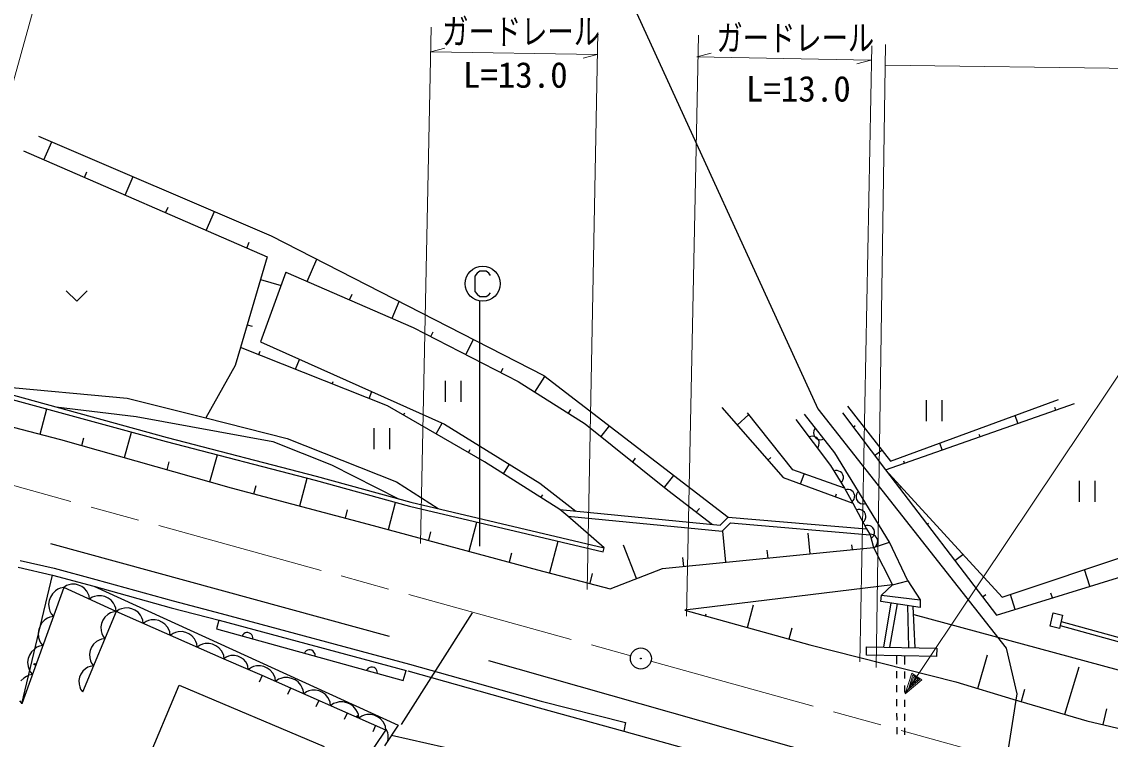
# Model space of a CAD drawing. Units: millimetres, scale not verified. Extents: x 40000 to 680000, y 20000 to 380000.
# Drawn here: x 125844 to 203472, y 267838 to 318975 of the extents above; entities that cross this region are included whole.
import ezdxf
from ezdxf.enums import TextEntityAlignment as Align

# ---------------------------------------------------------------- set-up
doc = ezdxf.new("R2010")
doc.units = ezdxf.units.MM
doc.header["$LTSCALE"] = 1000
doc.linetypes.add('CHAIN', pattern=[18.5, 12, -1.5, 3.5, -1.5])
for name, color, linetype, lineweight in [('M-BGD', 7, 'Continuous', 25), ('M-BGD-EXST', 7, 'Continuous', 25), ('M-BMK', 2, 'CHAIN', 13), ('M-BMK-SRVR', 3, 'Continuous', 25), ('M-STR-HTXT', 7, 'Continuous', 13), ('M-STR-STRC', 7, 'Continuous', 25)]:
    doc.layers.add(name, color=color, linetype=linetype, lineweight=lineweight)
doc.styles.add('ＭＳ ゴシック', font='')
doc.styles.get('ＭＳ ゴシック').set_extended_font_data('MS Gothic')

msp = doc.modelspace()

# ---------------------------------------------------------------- linework, layer by layer
at = {"layer": 'M-BGD'}
for p, q in [((167866, 323593), (182629, 291384)), ((127042, 310820), (143626, 303726)), ((125972, 309766), (143335, 302220)), ((127419, 309138), (127976, 310420)), ((130313, 307880), (130482, 308270)), ((133207, 306622), (133779, 307938)), ((136100, 305364), (136274, 305764)), ((138994, 304107), (139581, 305456)), ((143626, 303726), (163086, 293756)), ((141888, 302849), (142066, 303259)), ((143335, 302220), (141432, 295770)), ((146198, 300461), (146887, 302055)), ((142859, 300608), (144337, 300171)), ((144684, 301116), (142860, 296153)), ((144684, 301116), (153764, 297189)), ((129019, 299790), (129769, 299070)), ((129769, 299070), (130519, 299790)), ((149224, 299153), (149405, 299571)), ((152251, 297844), (152769, 299042)), ((141907, 297382), (142287, 297270)), ((153764, 297189), (161249, 293324)), ((155012, 296545), (155177, 296865)), ((141432, 295770), (141064, 294482)), ((151923, 291598), (141432, 295770)), ((142860, 296153), (155993, 290305)), ((157507, 295257), (158061, 296331)), ((142743, 295248), (142840, 295492)), ((141064, 294482), (138978, 290739)), ((145366, 294205), (145647, 294912)), ((160002, 293968), (160169, 294293)), ((162445, 292573), (163156, 293703)), ((163086, 293756), (176232, 283670)), ((114126, 292945), (128601, 289206)), ((122430, 293158), (133359, 292146)), ((147989, 293162), (148060, 293343)), ((156041, 293374), (156041, 291874)), ((157181, 291874), (157181, 293374)), ((161249, 293324), (166034, 290318)), ((125163, 292060), (136145, 289054)), ((125244, 292349), (136222, 289344)), ((133359, 292146), (138978, 290739)), ((150611, 292119), (150808, 292614)), ((187805, 287645), (199788, 292055)), ((190334, 292005), (190334, 290505)), ((191474, 290505), (191474, 292005)), ((127153, 289580), (127620, 291388)), ((128265, 291522), (134003, 290842)), ((158855, 287610), (151923, 291598)), ((164838, 291070), (165009, 291341)), ((175767, 291477), (180139, 286492)), ((182629, 291384), (196049, 274321)), ((184737, 291576), (187805, 287645)), ((187438, 287050), (200935, 291774)), ((199586, 291301), (199523, 291482)), ((134003, 290842), (143758, 289063)), ((138978, 290739), (144771, 289263)), ((153078, 290933), (153170, 291093)), ((155389, 289604), (155833, 290376)), ((176860, 290231), (177705, 290971)), ((180829, 287029), (177608, 291093)), ((181059, 290633), (183513, 287336)), ((183820, 288256), (181673, 291017)), ((184371, 291099), (187438, 287050)), ((196886, 290356), (196691, 290915)), ((133166, 287912), (133681, 289729)), ((150960, 290019), (150960, 288519)), ((152100, 288519), (152100, 290019)), ((155993, 290305), (162799, 286087)), ((166034, 290318), (171924, 285594)), ((167168, 289420), (167761, 290169)), ((182327, 289817), (182309, 289677)), ((182309, 289677), (182323, 289561)), ((182323, 289561), (182366, 289442)), ((182369, 289926), (182327, 289817)), ((182439, 290031), (182369, 289926)), ((185137, 290087), (185281, 290195)), ((194187, 289412), (194133, 289566)), ((128601, 289206), (140775, 285755)), ((130123, 288775), (130275, 289311)), ((136145, 289054), (146758, 286293)), ((136222, 289344), (146836, 286583)), ((143758, 289063), (147930, 287406)), ((144771, 289263), (152562, 286195)), ((182108, 289425), (181988, 289386)), ((182224, 289437), (182108, 289425)), ((182364, 289416), (182224, 289437)), ((182471, 289372), (182364, 289416)), ((182366, 289442), (182464, 289315)), ((182464, 289315), (182569, 289245)), ((182575, 289299), (182471, 289372)), ((182569, 289245), (182678, 289203)), ((182671, 289171), (182575, 289299)), ((182657, 288687), (182701, 288795)), ((182710, 289051), (182671, 289171)), ((182678, 289203), (182818, 289185)), ((182701, 288795), (182722, 288935)), ((182722, 288935), (182710, 289051)), ((182818, 289185), (182934, 289199)), ((182934, 289199), (183053, 289242)), ((191487, 288467), (191322, 288939)), ((139254, 286186), (139797, 288104)), ((157700, 288275), (157824, 288490)), ((182585, 288583), (182657, 288687)), ((187731, 281891), (183820, 288256)), ((186671, 288062), (187179, 288447)), ((136210, 287049), (136367, 287605)), ((147930, 287406), (152703, 284972)), ((164213, 284206), (158855, 287610)), ((160195, 286759), (160624, 287435)), ((169437, 287625), (169623, 287860)), ((179046, 287738), (179262, 287928)), ((183513, 287336), (184510, 285725)), ((188788, 287522), (188743, 287651)), ((146836, 286583), (153581, 284731)), ((171705, 285829), (172352, 286646)), ((180139, 286492), (185124, 284651)), ((184510, 285725), (180829, 287029)), ((181385, 286032), (181646, 286739)), ((183871, 286985), (183748, 286955)), ((183988, 286986), (183871, 286985)), ((184126, 286954), (183988, 286986)), ((184229, 286900), (184126, 286954)), ((184327, 286819), (184229, 286900)), ((184411, 286683), (184327, 286819)), ((184440, 286560), (184411, 286683)), ((184442, 286444), (184440, 286560)), ((187438, 287050), (195352, 276681)), ((187438, 287050), (195762, 277963)), ((195762, 277963), (223274, 287166)), ((140775, 285755), (150553, 283167)), ((142405, 285324), (142561, 285914)), ((145664, 284461), (146189, 286442)), ((146758, 286293), (153507, 284441)), ((152562, 286195), (155534, 284271)), ((162799, 286087), (165357, 284093)), ((184275, 286105), (184356, 286202)), ((184356, 286202), (184409, 286306)), ((184409, 286306), (184442, 286444)), ((184510, 285725), (185124, 284651)), ((188427, 285754), (188544, 285842)), ((201262, 286253), (201262, 284753)), ((202402, 284753), (202402, 286253)), ((162874, 285057), (162997, 285252)), ((171924, 285594), (175108, 283136)), ((183877, 285112), (183959, 285334)), ((184693, 285647), (184569, 285622)), ((184809, 285645), (184693, 285647)), ((184946, 285608), (184809, 285645)), ((185047, 285550), (184946, 285608)), ((185142, 285466), (185047, 285550)), ((185221, 285327), (185142, 285466)), ((185149, 284848), (185206, 284950)), ((185206, 284950), (185243, 285087)), ((185246, 285203), (185221, 285327)), ((185243, 285087), (185246, 285203)), ((185379, 285299), (185346, 285161)), ((185346, 285161), (185347, 285045)), ((185347, 285045), (185376, 284922)), ((185376, 284922), (185459, 284785)), ((185432, 285402), (185379, 285299)), ((185514, 285499), (185432, 285402)), ((148924, 283598), (149079, 284186)), ((151991, 282783), (152506, 284715)), ((153507, 284441), (167311, 281189)), ((153581, 284731), (167379, 281481)), ((164213, 284206), (175645, 283083)), ((164800, 283746), (164213, 284206)), ((173974, 284034), (174176, 284289)), ((185065, 284754), (185149, 284848)), ((185124, 284651), (186099, 282835)), ((185499, 284205), (185375, 284184)), ((185459, 284785), (185556, 284704)), ((185616, 284200), (185499, 284205)), ((185556, 284704), (185660, 284650)), ((185751, 284159), (185616, 284200)), ((185660, 284650), (185797, 284617)), ((185851, 284099), (185751, 284159)), ((185797, 284617), (185914, 284618)), ((185914, 284618), (186037, 284647)), ((164800, 283746), (175794, 282666)), ((167379, 281481), (164800, 283746)), ((175645, 283083), (176232, 283670)), ((176232, 283670), (186099, 282835)), ((185848, 283303), (185935, 283395)), ((185943, 284012), (185851, 284099)), ((185935, 283395), (185994, 283495)), ((186019, 283872), (185943, 284012)), ((185994, 283495), (186035, 283630)), ((186041, 283747), (186019, 283872)), ((186035, 283630), (186041, 283747)), ((150553, 283167), (162632, 279907)), ((154867, 282016), (155025, 282610)), ((157743, 281249), (158293, 283313)), ((175794, 282666), (176383, 283255)), ((176059, 280453), (175838, 282665)), ((176383, 283255), (186346, 282413)), ((186094, 283082), (185970, 283056)), ((186210, 283080), (186094, 283082)), ((186099, 282835), (186346, 282413)), ((186347, 283044), (186210, 283080)), ((186450, 282988), (186347, 283044)), ((186545, 282905), (186450, 282988)), ((186625, 282767), (186545, 282905)), ((186651, 282643), (186625, 282767)), ((186650, 282527), (186651, 282643)), ((190406, 283161), (190511, 283242)), ((163495, 279716), (164090, 281948)), ((182074, 281053), (181928, 282519)), ((186465, 282433), (186338, 282442)), ((186346, 282413), (186586, 281503)), ((186577, 282401), (186465, 282433)), ((186475, 282192), (186558, 282287)), ((186558, 282287), (186614, 282390)), ((186699, 282330), (186577, 282401)), ((186586, 281503), (187731, 281891)), ((186614, 282390), (186650, 282527)), ((186782, 282248), (186699, 282330)), ((186852, 282142), (186782, 282248)), ((186892, 281988), (186852, 282142)), ((186852, 281750), (186884, 281862)), ((186884, 281862), (186892, 281988)), ((189029, 279138), (187731, 281891)), ((195352, 276681), (214003, 282448)), ((160619, 280483), (160791, 281127)), ((167311, 281189), (167379, 281481)), ((169678, 279284), (168758, 281675)), ((171547, 280003), (186586, 281503)), ((179066, 280753), (179011, 281305)), ((185082, 281353), (185049, 281681)), ((186586, 281503), (187949, 278843)), ((186593, 281475), (186699, 281544)), ((186699, 281544), (186781, 281627)), ((186781, 281627), (186852, 281750)), ((192385, 280569), (192967, 281014)), ((125719, 280574), (128161, 280024)), ((173051, 280153), (172988, 280782)), ((125587, 280091), (128041, 279539)), ((125849, 270360), (128041, 279539)), ((128041, 279539), (130985, 278741)), ((128161, 280024), (131118, 279223)), ((162632, 279907), (167808, 278565)), ((166370, 278949), (166556, 279644)), ((167808, 278565), (171547, 280003)), ((202014, 278741), (201645, 279931)), ((129042, 278784), (128849, 278652)), ((129201, 278843), (129042, 278784)), ((129397, 278885), (129201, 278843)), ((129665, 278893), (129397, 278885)), ((129900, 278829), (129665, 278893)), ((130118, 278729), (129900, 278829)), ((130319, 278592), (130118, 278729)), ((130985, 278741), (152697, 268839)), ((130985, 278741), (136507, 277207)), ((131118, 279223), (136637, 277690)), ((187949, 278843), (173127, 277027)), ((187164, 278107), (187949, 278843)), ((187949, 278843), (189029, 279138)), ((189029, 279138), (189912, 277763)), ((128843, 278655), (125849, 270360)), ((127894, 277969), (127804, 277720)), ((128025, 278202), (127894, 277969)), ((128239, 278406), (128025, 278202)), ((128422, 278526), (128239, 278406)), ((128591, 278606), (128422, 278526)), ((128843, 278655), (128591, 278606)), ((132573, 276937), (128843, 278655)), ((130487, 278383), (130319, 278592)), ((130582, 278207), (130487, 278383)), ((130641, 278048), (130582, 278207)), ((130666, 277816), (130641, 278048)), ((130868, 277954), (130666, 277816)), ((131035, 278015), (130868, 277954)), ((131241, 278060), (131035, 278015)), ((131522, 278069), (131241, 278060)), ((131769, 278001), (131522, 278069)), ((131998, 277896), (131769, 278001)), ((187115, 277665), (187164, 278107)), ((187164, 278107), (189912, 277763)), ((194363, 277977), (194608, 278164)), ((196685, 277093), (196354, 278162)), ((199349, 277917), (199244, 278256)), ((127804, 277720), (127756, 277457)), ((127756, 277457), (127790, 277164)), ((127790, 277164), (127855, 276954)), ((132209, 277752), (131998, 277896)), ((132385, 277533), (132209, 277752)), ((132485, 277348), (132385, 277533)), ((132547, 277181), (132485, 277348)), ((132573, 276937), (132547, 277181)), ((132955, 277137), (132789, 277072)), ((133159, 277184), (132955, 277137)), ((133441, 277198), (133159, 277184)), ((133688, 277135), (133441, 277198)), ((133919, 277034), (133688, 277135)), ((136507, 277207), (139930, 276324)), ((136637, 277690), (140057, 276808)), ((177593, 275800), (178034, 277405)), ((189912, 277223), (187115, 277665)), ((187815, 277554), (187309, 274402)), ((187751, 274393), (188302, 277478)), ((189003, 277367), (189077, 274367)), ((189568, 274357), (189426, 277300)), ((189912, 277763), (189912, 277223)), ((127676, 276457), (127492, 276336)), ((127845, 276536), (127676, 276457)), ((128096, 276586), (127845, 276536)), ((127855, 276954), (127934, 276785)), ((127934, 276785), (128096, 276586)), ((132573, 276937), (130168, 271195)), ((131771, 276545), (131635, 276328)), ((131985, 276728), (131771, 276545)), ((132166, 276835), (131985, 276728)), ((132331, 276902), (132166, 276835)), ((132573, 276937), (132331, 276902)), ((140279, 273551), (132573, 276937)), ((132789, 277072), (132589, 276930)), ((134133, 276894), (133919, 277034)), ((134313, 276677), (134133, 276894)), ((134416, 276494), (134313, 276677)), ((134481, 276328), (134416, 276494)), ((140057, 276808), (153498, 273187)), ((157977, 276835), (152911, 268892)), ((173127, 277027), (182059, 274573)), ((174615, 276618), (174660, 276779)), ((189454, 276727), (205188, 272473)), ((199181, 275889), (199405, 276841)), ((199405, 276841), (200072, 276684)), ((200072, 276684), (199848, 275732)), ((127057, 275651), (127009, 275388)), ((127147, 275899), (127057, 275651)), ((127278, 276133), (127147, 275899)), ((127492, 276336), (127278, 276133)), ((131538, 276096), (131479, 275847)), ((131479, 275847), (131498, 275566)), ((131635, 276328), (131538, 276096)), ((134512, 276085), (134481, 276328)), ((134711, 276227), (134512, 276085)), ((134877, 276292), (134711, 276227)), ((135082, 276339), (134877, 276292)), ((135363, 276353), (135082, 276339)), ((135611, 276290), (135363, 276353)), ((135842, 276189), (135611, 276290)), ((136055, 276049), (135842, 276189)), ((136235, 275832), (136055, 276049)), ((136339, 275650), (136235, 275832)), ((136403, 275483), (136339, 275650)), ((139898, 276332), (139726, 275712)), ((139726, 275712), (153040, 272031)), ((139930, 276324), (153248, 272736)), ((180571, 274982), (180791, 275784)), ((199848, 275732), (199181, 275889)), ((199898, 275944), (208038, 273681)), ((199967, 276237), (208020, 273998)), ((127009, 275388), (127043, 275095)), ((127043, 275095), (127108, 274884)), ((127108, 274884), (127187, 274715)), ((131355, 274898), (131174, 274791)), ((131520, 274965), (131355, 274898)), ((131498, 275566), (131550, 275362)), ((131762, 275000), (131520, 274965)), ((131550, 275362), (131617, 275198)), ((131617, 275198), (131762, 275000)), ((136434, 275241), (136403, 275483)), ((136634, 275382), (136434, 275241)), ((136800, 275447), (136634, 275382)), ((137004, 275494), (136800, 275447)), ((137286, 275508), (137004, 275494)), ((137533, 275445), (137286, 275508)), ((137764, 275344), (137533, 275445)), ((137978, 275204), (137764, 275344)), ((138158, 274988), (137978, 275204)), ((138261, 274805), (138158, 274988)), ((138326, 274639), (138261, 274805)), ((141616, 275289), (141560, 275205)), ((141684, 275353), (141616, 275289)), ((141782, 275409), (141684, 275353)), ((141872, 275434), (141782, 275409)), ((141973, 275439), (141872, 275434)), ((142096, 275405), (141973, 275439)), ((142180, 275349), (142096, 275405)), ((142245, 275281), (142180, 275349)), ((142300, 275183), (142245, 275281)), ((142325, 275093), (142300, 275183)), ((142331, 274992), (142325, 275093)), ((126531, 274063), (126400, 273830)), ((126745, 274267), (126531, 274063)), ((126929, 274388), (126745, 274267)), ((127098, 274467), (126929, 274388)), ((127349, 274516), (127098, 274467)), ((127187, 274715), (127349, 274516)), ((130727, 274159), (130668, 273910)), ((130824, 274391), (130727, 274159)), ((130960, 274608), (130824, 274391)), ((131174, 274791), (130960, 274608)), ((138357, 274396), (138326, 274639)), ((138556, 274537), (138357, 274396)), ((138722, 274602), (138556, 274537)), ((138927, 274650), (138722, 274602)), ((139208, 274664), (138927, 274650)), ((139456, 274601), (139208, 274664)), ((139687, 274499), (139456, 274601)), ((139900, 274359), (139687, 274499)), ((140080, 274143), (139900, 274359)), ((140184, 273960), (140080, 274143)), ((146054, 274062), (145997, 273978)), ((146121, 274126), (146054, 274062)), ((146220, 274182), (146121, 274126)), ((146310, 274207), (146220, 274182)), ((146411, 274212), (146310, 274207)), ((146534, 274178), (146411, 274212)), ((146618, 274122), (146534, 274178)), ((146682, 274054), (146618, 274122)), ((146738, 273956), (146682, 274054)), ((182059, 274573), (192465, 271923)), ((186084, 273837), (186096, 274426)), ((186096, 274426), (191102, 274327)), ((191102, 274327), (191090, 273739)), ((196049, 274321), (196816, 271061)), ((126310, 273582), (126262, 273318)), ((126262, 273318), (126297, 273025)), ((126400, 273830), (126310, 273582)), ((130668, 273910), (130687, 273629)), ((130687, 273629), (130738, 273426)), ((130738, 273426), (130806, 273261)), ((130806, 273261), (130951, 273063)), ((140248, 273794), (140184, 273960)), ((140279, 273551), (140248, 273794)), ((140430, 273693), (140251, 273563)), ((141997, 272814), (140279, 273551)), ((140580, 273752), (140430, 273693)), ((140765, 273797), (140580, 273752)), ((141019, 273812), (140765, 273797)), ((141244, 273757), (141019, 273812)), ((141453, 273668), (141244, 273757)), ((141648, 273543), (141453, 273668)), ((141812, 273348), (141648, 273543)), ((141907, 273184), (141812, 273348)), ((146763, 273866), (146738, 273956)), ((146768, 273765), (146763, 273866)), ((191090, 273739), (186084, 273837)), ((188219, 273795), (188222, 273196)), ((188831, 273156), (188831, 273783)), ((194021, 271461), (194729, 273850)), ((126297, 273025), (126361, 272815)), ((126361, 272815), (126440, 272646)), ((126440, 272646), (126602, 272447)), ((130058, 272483), (129965, 272262)), ((130187, 272689), (130058, 272483)), ((130391, 272864), (130187, 272689)), ((130563, 272966), (130391, 272864)), ((130720, 273030), (130563, 272966)), ((130951, 273063), (130720, 273030)), ((141967, 273034), (141907, 273184)), ((141997, 272814), (141967, 273034)), ((142979, 272373), (141997, 272814)), ((142216, 272947), (142016, 272806)), ((142382, 273012), (142216, 272947)), ((142587, 273059), (142382, 273012)), ((142868, 273073), (142587, 273059)), ((143116, 273010), (142868, 273073)), ((143346, 272908), (143116, 273010)), ((143560, 272768), (143346, 272908)), ((143740, 272551), (143560, 272768)), ((143843, 272368), (143740, 272551)), ((150492, 272835), (150435, 272751)), ((150559, 272899), (150492, 272835)), ((150658, 272955), (150559, 272899)), ((150747, 272980), (150658, 272955)), ((150848, 272985), (150747, 272980)), ((150972, 272951), (150848, 272985)), ((151056, 272895), (150972, 272951)), ((151120, 272827), (151056, 272895)), ((151176, 272729), (151120, 272827)), ((151201, 272639), (151176, 272729)), ((151206, 272538), (151201, 272639)), ((153040, 272031), (153248, 272736)), ((153366, 272704), (162753, 270066)), ((153498, 273187), (162891, 270547)), ((188225, 272696), (188227, 272196)), ((188831, 272156), (188831, 272656)), ((200244, 269616), (201245, 272992)), ((125998, 272198), (125784, 271994)), ((126182, 272318), (125998, 272198)), ((126351, 272398), (126182, 272318)), ((126602, 272447), (126351, 272398)), ((129965, 272262), (129909, 272025)), ((129909, 272025), (129927, 271757)), ((129927, 271757), (129976, 271564)), ((142979, 272373), (142777, 271915)), ((151808, 268492), (142979, 272373)), ((151808, 268492), (142979, 272373)), ((143907, 272202), (143843, 272368)), ((143938, 271959), (143907, 272202)), ((144147, 272107), (143938, 271959)), ((144321, 272175), (144147, 272107)), ((144535, 272225), (144321, 272175)), ((144830, 272239), (144535, 272225)), ((145090, 272173), (144830, 272239)), ((145331, 272067), (145090, 272173)), ((145555, 271920), (145331, 272067)), ((145743, 271693), (145555, 271920)), ((192465, 271923), (196524, 270689)), ((129976, 271564), (130040, 271406)), ((130040, 271406), (130178, 271219)), ((130699, 256625), (137079, 271684)), ((137079, 271684), (147411, 267307)), ((145002, 271483), (144801, 271025)), ((145851, 271501), (145743, 271693)), ((145919, 271327), (145851, 271501)), ((145951, 271072), (145919, 271327)), ((146151, 271214), (145951, 271072)), ((146317, 271278), (146151, 271214)), ((146522, 271326), (146317, 271278)), ((146803, 271339), (146522, 271326)), ((147051, 271276), (146803, 271339)), ((147281, 271175), (147051, 271276)), ((147495, 271035), (147281, 271175)), ((147675, 270818), (147495, 271035)), ((188230, 271696), (188232, 271196)), ((188831, 271156), (188831, 271656)), ((196816, 271061), (196072, 266386)), ((197132, 270539), (197389, 271403)), ((125693, 270577), (125856, 270378)), ((147026, 270594), (146825, 270136)), ((147778, 270635), (147675, 270818)), ((147842, 270469), (147778, 270635)), ((147873, 270226), (147842, 270469)), ((148082, 270374), (147873, 270226)), ((148256, 270441), (148082, 270374)), ((148470, 270491), (148256, 270441)), ((148765, 270505), (148470, 270491)), ((149025, 270439), (148765, 270505)), ((149266, 270333), (149025, 270439)), ((149490, 270186), (149266, 270333)), ((149678, 269959), (149490, 270186)), ((162891, 270547), (168902, 269037)), ((188235, 270696), (188237, 270196)), ((188831, 270156), (188831, 270656)), ((196524, 270689), (201800, 269155)), ((149050, 269704), (148848, 269246)), ((149786, 269767), (149678, 269959)), ((149854, 269593), (149786, 269767)), ((149886, 269339), (149854, 269593)), ((150086, 269480), (149886, 269339)), ((150252, 269544), (150086, 269480)), ((150457, 269592), (150252, 269544)), ((150738, 269606), (150457, 269592)), ((150986, 269543), (150738, 269606)), ((151216, 269441), (150986, 269543)), ((151430, 269301), (151216, 269441)), ((162753, 270066), (168784, 268409)), ((188240, 269696), (188242, 269196)), ((188831, 269156), (188831, 269656)), ((202966, 268879), (203234, 270009)), ((151073, 268815), (150872, 268357)), ((151610, 269084), (151430, 269301)), ((151713, 268901), (151610, 269084)), ((152697, 268839), (151706, 267370)), ((151777, 268735), (151713, 268901)), ((151808, 268492), (151777, 268735)), ((168902, 269037), (168784, 268409)), ((188245, 268696), (188247, 268196)), ((188831, 268156), (188831, 268656)), ((201800, 269155), (206463, 268050)), ((146065, 260001), (151808, 268492)), ((146065, 260001), (151808, 268492)), ((151939, 268311), (151835, 268533)), ((151973, 268136), (151939, 268311)), ((151946, 267647), (151983, 267926)), ((151983, 267926), (151973, 268136)), ((152222, 268135), (155982, 267264)), ((168784, 268409), (179696, 265384))]:
    msp.add_line(p, q, dxfattribs=at)
for centre in [(126770, 273186), (149796, 269472)]:
    msp.add_circle(centre, 50, dxfattribs=at)
at = {"layer": 'M-BGD-EXST'}
for p, q in [((158512, 301202), (158312, 301052)), ((158962, 301202), (158512, 301202)), ((159162, 301052), (158962, 301202)), ((158312, 301052), (158162, 300852)), ((158162, 300852), (158162, 299752)), ((159262, 300902), (159162, 301052)), ((158162, 299752), (158312, 299552)), ((159162, 299502), (159262, 299652)), ((158312, 299552), (158512, 299402)), ((158488, 299035), (158488, 281588)), ((158512, 299402), (158962, 299402)), ((158962, 299402), (159162, 299502))]:
    msp.add_line(p, q, dxfattribs=at)
msp.add_circle((158712, 300302), 1250, dxfattribs=at)
at = {"layer": 'M-BMK'}
for p, q in [((117782, 287976), (169272, 273785)), ((170719, 273390), (209421, 262698))]:
    msp.add_line(p, q, dxfattribs=at)
at = {"layer": 'M-BMK-SRVR'}
for radius in [750, 30]:
    msp.add_circle((169996, 273590), radius, dxfattribs=at)
at = {"layer": 'M-STR-HTXT'}
for p, q in [((117782, 287976), (127802, 323910)), ((154270, 281780), (155037, 318591)), ((166924, 318207), (166157, 278520)), ((173250, 276603), (174113, 318015)), ((155023, 316838), (156027, 317103)), ((166886, 316651), (155023, 316838)), ((173997, 316473), (175002, 316734)), ((186479, 317249), (185617, 273344)), ((186767, 272960), (187438, 317344)), ((166886, 316651), (165881, 316387)), ((186408, 316245), (173997, 316473)), ((186408, 316245), (185403, 315983)), ((211117, 315564), (187416, 315871)), ((188847, 271067), (210624, 303618)), ((188847, 271067), (189332, 272548)), ((189332, 272548), (190030, 272081)), ((190030, 272081), (188847, 271067)), ((189081, 271416), (189399, 272431)), ((189897, 272097), (189081, 271416)), ((189214, 271616), (189465, 272314)), ((189764, 272114), (189214, 271616)), ((189399, 272431), (189897, 272097)), ((189414, 271915), (189531, 272198)), ((189631, 272131), (189414, 271915)), ((189465, 272314), (189764, 272114)), ((189531, 272198), (189631, 272131))]:
    msp.add_line(p, q, dxfattribs=at)
at = {"layer": 'M-STR-STRC'}
for p, q in [((127886, 281791), (152044, 275176)), ((159137, 273451), (200094, 261836))]:
    msp.add_line(p, q, dxfattribs=at)

# ---------------------------------------------------------------- texts
at = {"layer": 'M-STR-HTXT', "style": 'ＭＳ ゴシック', "width": 0.75}
for p in [(155832, 316817), (175386, 316363)]:
    msp.add_text('ガードレール', height=1833, dxfattribs=at).set_placement(p, align=Align.BOTTOM_LEFT)
at = {"layer": 'M-STR-HTXT', "style": 'ＭＳ ゴシック'}
for p in [(157298, 313723), (177486, 312737)]:
    msp.add_text('L=13.0', height=1833, dxfattribs=at).set_placement(p, align=Align.BOTTOM_LEFT)

doc.saveas('drawing.dxf')
